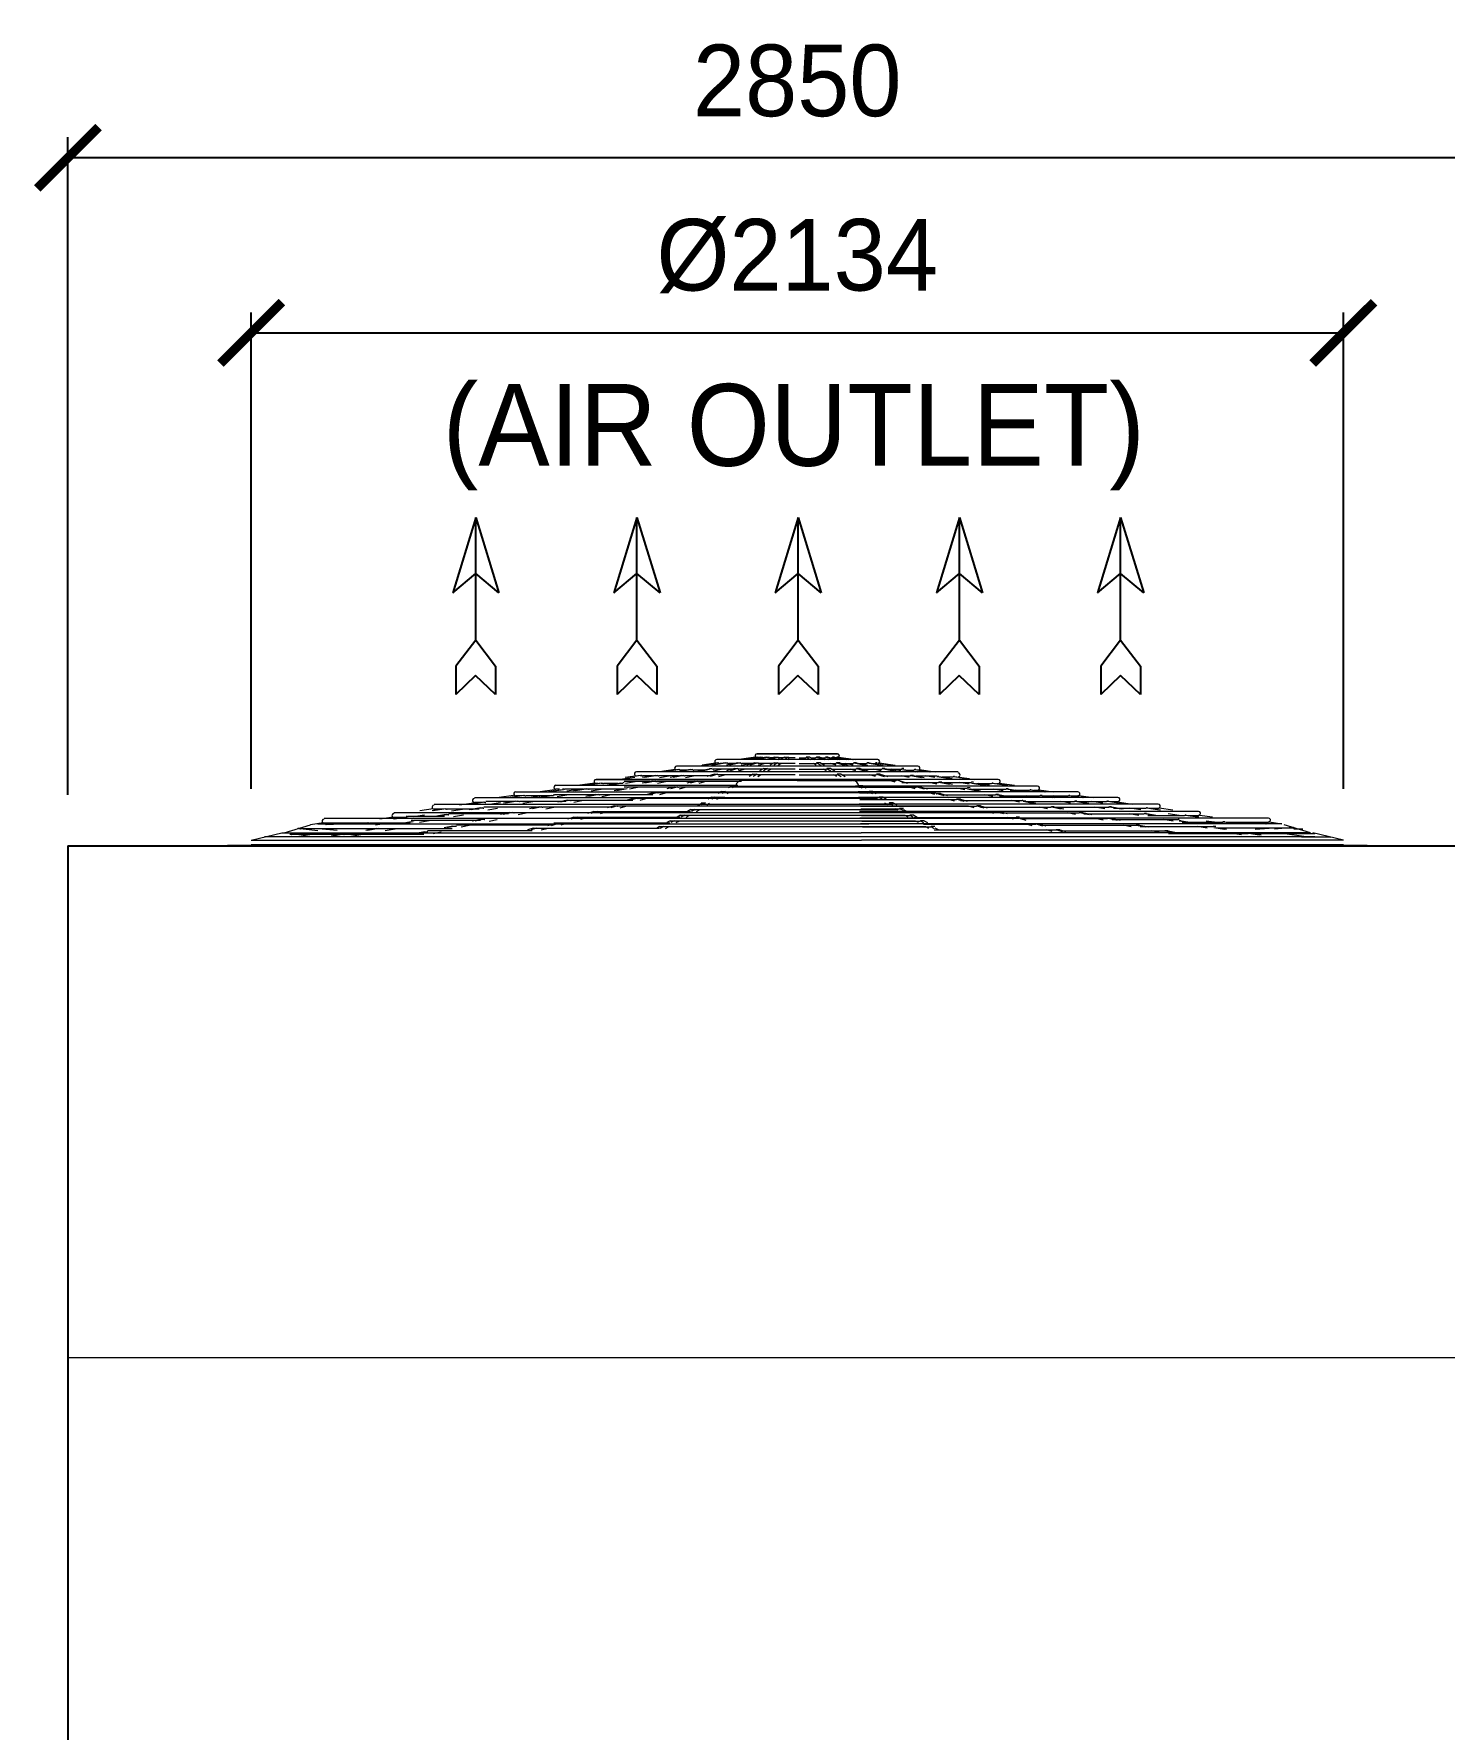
# Model space of a CAD drawing. Header units: millimetres. Extents: x 162203 to 191610, y 41590 to 62385.
# Drawn here: x 168061 to 170816, y 49779 to 53093 of the extents above; entities that cross this region are included whole.
import ezdxf
from ezdxf.enums import TextEntityAlignment as Align

# ---------------------------------------------------------------- set-up
doc = ezdxf.new("R2010")
doc.units = ezdxf.units.MM
doc.header["$LTSCALE"] = 30
doc.header["$MEASUREMENT"] = 0
doc.layers.get('0').update_dxf_attribs({"linetype": 'CONTINUOUS'})
doc.layers.get('DEFPOINTS').update_dxf_attribs({"color": 143, "linetype": 'CONTINUOUS'})
for name, color, linetype in [('냉각탑', 4, 'CONTINUOUS'), ('냉각탑_dim', 1, 'CONTINUOUS'), ('냉각탑_text', 3, 'CONTINUOUS')]:
    doc.layers.add(name, color=color, linetype=linetype)
doc.styles.add('HY울릉도L', font='')
doc.styles.add('돋움', font='')
doc.styles.get('HY울릉도L').set_extended_font_data('HY울릉도L')
doc.styles.get('돋움').set_extended_font_data('Dotum')
doc.dimstyles.new('성지DIM', dxfattribs={"dimtxt": 3.5, "dimasz": 3, "dimexe": 1, "dimexo": 2.5, "dimgap": 2, "dimtad": 1, "dimdec": 0, "dimzin": 3, "dimdsep": 46, "dimtxsty": 'HY울릉도L', "dimblk": 'ARCHTICK', "dimcen": -2, "dimclrd": 256, "dimclre": 256, "dimclrt": 7, "dimadec": 0, "dimazin": 0, "dimtfac": 1, "dimtdec": 0, "dimtofl": 0, "dimtmove": 0, "dimatfit": 3, "dimfxl": 1, "dimtolj": 1, "dimtzin": 0, "dimlwe": -1, "dimarcsym": 0})

# ---------------------------------------------------------------- blocks, each defined once
blk = doc.blocks.new('_ArchTick')
at = {"color": 0, "linetype": 'ByBlock', "const_width": 0.15}
blk.add_lwpolyline([(-0.5, -0.5), (0.5, 0.5)], dxfattribs=at)
blk = doc.blocks.new('*D45')
at = {"layer": 'DEFPOINTS', "color": 0, "transparency": 16777216}
for p in [(170977.6, 52851), (168127.6, 51505.7), (170977.6, 51505.7)]:
    blk.add_point(p, dxfattribs=at)
at = {"layer": '냉각탑_dim', "transparency": 16777216}
for p, q in [((168127.6, 51605.7), (168127.6, 52891)), ((170977.6, 51605.7), (170977.6, 52891))]:
    blk.add_line(p, q, dxfattribs=at)
at = {"layer": '냉각탑_dim', "lineweight": -2, "transparency": 16777216}
blk.add_line((168127.6, 52851), (170977.6, 52851), dxfattribs=at)
at = {"layer": '냉각탑_dim', "lineweight": -2, "transparency": 16777216, "xscale": 120, "yscale": 120, "zscale": 120, "rotation": 180}
blk.add_blockref('_ArchTick', (168127.6, 52851), dxfattribs=at)
at = {"layer": '냉각탑_dim', "lineweight": -2, "transparency": 16777216, "xscale": 120, "yscale": 120, "zscale": 120}
blk.add_blockref('_ArchTick', (170977.6, 52851), dxfattribs=at)
at = {"layer": '냉각탑_dim', "color": 7, "transparency": 16777216, "insert": (169552.6, 53001), "char_height": 140, "attachment_point": 5, "style": 'HY울릉도L'}
blk.add_mtext('\\A1;2850', dxfattribs=at)
blk = doc.blocks.new('화살표 IN OUT')
at = {"layer": '냉각탑_dim'}
for p, q in [((-322.7, 43), (-383.9, 43)), ((-343.1, 0.5), (-383.9, 43)), ((-266.4, 0), (-322.7, 43)), ((-163.5, 50), (-121.5, 0)), ((0, 0), (-163.5, 50)), ((-383.9, -43), (-343.1, 0.5)), ((-266.4, 0), (-322.7, -43)), ((-266.4, 0), (0, 0)), ((-163.5, -50), (-121.5, 0)), ((0, 0), (-163.5, -50)), ((-322.7, -43), (-383.9, -43))]:
    blk.add_line(p, q, dxfattribs=at)
blk = doc.blocks.new('*D53')
at = {"layer": 'DEFPOINTS', "color": 0, "transparency": 16777216}
for p in [(170619.6, 52508.6), (168485.6, 51517), (170619.6, 51517)]:
    blk.add_point(p, dxfattribs=at)
at = {"layer": '냉각탑_dim', "transparency": 16777216}
for p, q in [((168485.6, 51617), (168485.6, 52548.6)), ((170619.6, 51617), (170619.6, 52548.6))]:
    blk.add_line(p, q, dxfattribs=at)
at = {"layer": '냉각탑_dim', "lineweight": -2, "transparency": 16777216}
blk.add_line((168485.6, 52508.6), (170619.6, 52508.6), dxfattribs=at)
at = {"layer": '냉각탑_dim', "lineweight": -2, "transparency": 16777216, "xscale": 120, "yscale": 120, "zscale": 120, "rotation": 180}
blk.add_blockref('_ArchTick', (168485.6, 52508.6), dxfattribs=at)
at = {"layer": '냉각탑_dim', "lineweight": -2, "transparency": 16777216, "xscale": 120, "yscale": 120, "zscale": 120}
blk.add_blockref('_ArchTick', (170619.6, 52508.6), dxfattribs=at)
at = {"layer": '냉각탑_dim', "color": 7, "transparency": 16777216, "insert": (169552.6, 52658.6), "char_height": 140, "attachment_point": 5, "style": 'HY울릉도L'}
blk.add_mtext('\\A1;%%C2134', dxfattribs=at)

msp = doc.modelspace()

# ---------------------------------------------------------------- linework, layer by layer
at = {"ltscale": 500}
for p, q in [((168127.6, 51505.7), (170977.6, 51505.7)), ((168127.6, 51505.7), (168127.6, 47465.7)), ((170666, 51505.7), (168439.2, 51505.7))]:
    msp.add_line(p, q, dxfattribs=at)
at = {"lineweight": 18, "ltscale": 500}
msp.add_line((168127.6, 50505.7), (170977.6, 50505.7), dxfattribs=at)
at = {"layer": '냉각탑', "linetype": 'Continuous', "lineweight": 15}
for p, q in [((169788.4, 51661.4), (169316.8, 51661.4)), ((169392.6, 51665.9), (169361.1, 51661.4)), ((169397, 51667.9), (169366.6, 51663.4)), ((169399, 51667.9), (169368.7, 51663.4)), ((169412, 51667.9), (169384.8, 51663.4)), ((169416, 51667.9), (169388.7, 51663.4)), ((169392.6, 51667.9), (169393.3, 51667.3)), ((169709.8, 51674.5), (169395.4, 51674.5)), ((169397, 51667.9), (169399, 51667.9)), ((169404.2, 51666.6), (169401.9, 51666.6)), ((169412, 51667.9), (169416, 51667.9)), ((169436.7, 51667.9), (169414.4, 51663.4)), ((169430.2, 51666.6), (169418.5, 51666.6)), ((169442.2, 51667.9), (169420, 51663.4)), ((169436.7, 51667.9), (169442.2, 51667.9)), ((169471.1, 51679), (169438.9, 51674.5)), ((169472.9, 51679), (169441.7, 51674.5)), ((169443, 51663.4), (169458.7, 51666.6)), ((169474.9, 51679), (169443.8, 51674.5)), ((169464.6, 51666.6), (169444.3, 51666.6)), ((169480.1, 51679), (169452.1, 51674.5)), ((169469.2, 51667.9), (169453.5, 51663.4)), ((169484, 51679), (169456.1, 51674.5)), ((169476, 51667.9), (169460.3, 51663.4)), ((169469.2, 51667.9), (169476, 51667.9)), ((169492.2, 51679), (169469.4, 51674.5)), ((169471.1, 51679), (169471.3, 51678.8)), ((169631.2, 51685.5), (169474, 51685.5)), ((169474, 51685.5), (169631.2, 51685.5)), ((169497.8, 51679), (169475, 51674.5)), ((169476.6, 51663.4), (169487.7, 51666.6)), ((169505, 51666.6), (169477.4, 51666.6)), ((169508.4, 51679), (169492.3, 51674.5)), ((169515.3, 51679), (169499.1, 51674.5)), ((169507.4, 51667.9), (169499.2, 51663.4)), ((169503.5, 51677.6), (169499.9, 51677.6)), ((169500.6, 51676.8), (169500.5, 51677.6)), ((169515, 51667.9), (169506.8, 51663.4)), ((169507.4, 51667.9), (169515, 51667.9)), ((169515.1, 51674.5), (169517.5, 51675.1)), ((169515.3, 51663.4), (169521, 51666.6)), ((169548.7, 51666.6), (169515.7, 51666.6)), ((169525.2, 51677.6), (169516.8, 51677.6)), ((169517.5, 51675.1), (169517.2, 51677.6)), ((169527.7, 51679), (169519.4, 51674.5)), ((169535.3, 51679), (169527, 51674.5)), ((169527.7, 51679), (169535.3, 51679)), ((169535.2, 51674.5), (169536.5, 51675.1)), ((169548.7, 51677.6), (169536.1, 51677.6)), ((169536.5, 51675.1), (169536.3, 51677.6)), ((169556.5, 51677.6), (169569.1, 51677.6)), ((169556.5, 51666.6), (169589.5, 51666.6)), ((169568.8, 51675.1), (169568.9, 51677.6)), ((169570, 51674.5), (169568.8, 51675.1)), ((169569.9, 51679), (169578.2, 51674.5)), ((169577.5, 51679), (169569.9, 51679)), ((169577.5, 51679), (169585.8, 51674.5)), ((169580, 51677.6), (169588.4, 51677.6)), ((169589.9, 51663.4), (169584.2, 51666.6)), ((169587.7, 51675.1), (169588, 51677.6)), ((169590.1, 51674.5), (169587.7, 51675.1)), ((169590, 51679), (169606.1, 51674.5)), ((169590.2, 51667.9), (169598.4, 51663.4)), ((169597.8, 51667.9), (169590.2, 51667.9)), ((169596.8, 51679), (169612.9, 51674.5)), ((169597.8, 51667.9), (169606, 51663.4)), ((169600.2, 51666.6), (169627.8, 51666.6)), ((169601.7, 51677.6), (169605.3, 51677.6)), ((169604.6, 51676.8), (169604.7, 51677.6)), ((169607.5, 51679), (169630.3, 51674.5)), ((169613, 51679), (169635.8, 51674.5)), ((169628.6, 51663.4), (169617.5, 51666.6)), ((169621.2, 51679), (169649.1, 51674.5)), ((169625.1, 51679), (169653.1, 51674.5)), ((169629.2, 51667.9), (169644.9, 51663.4)), ((169636, 51667.9), (169629.2, 51667.9)), ((169630.3, 51679), (169661.5, 51674.5)), ((169632.3, 51679), (169663.5, 51674.5)), ((169634.1, 51679), (169633.9, 51678.8)), ((169634.1, 51679), (169666.3, 51674.5)), ((169636, 51667.9), (169651.7, 51663.4)), ((169640.6, 51666.6), (169660.9, 51666.6)), ((169662.2, 51663.4), (169646.5, 51666.6)), ((169663, 51667.9), (169685.2, 51663.4)), ((169668.5, 51667.9), (169663, 51667.9)), ((169668.5, 51667.9), (169690.8, 51663.4)), ((169675, 51666.6), (169686.7, 51666.6)), ((169689.2, 51667.9), (169716.5, 51663.4)), ((169693.2, 51667.9), (169689.2, 51667.9)), ((169693.2, 51667.9), (169720.4, 51663.4)), ((169701, 51666.6), (169703.4, 51666.6)), ((169706.2, 51667.9), (169736.5, 51663.4)), ((169708.2, 51667.9), (169706.2, 51667.9)), ((169708.2, 51667.9), (169738.6, 51663.4)), ((169712.6, 51667.9), (169711.9, 51667.3)), ((169712.6, 51667.9), (169744.1, 51663.4)), ((169157.1, 51628.5), (169127.9, 51624.3)), ((169169.6, 51628.5), (169141.4, 51624.3)), ((169171.6, 51628.5), (169143.4, 51624.3)), ((169667.3, 51635.4), (169159.7, 51635.4)), ((169159.7, 51635.4), (169437.9, 51635.4)), ((169163, 51627.5), (169159.7, 51627.5)), ((169169.6, 51628.5), (169171.6, 51628.5)), ((169202.2, 51627.5), (169174.1, 51627.5)), ((169176.9, 51624.3), (169198.3, 51627.5)), ((169208.1, 51628.5), (169182.9, 51624.3)), ((169212.1, 51628.5), (169186.8, 51624.3)), ((169235.6, 51639.6), (169205.7, 51635.4)), ((169208.1, 51628.5), (169212.1, 51628.5)), ((169265.4, 51631.5), (169214.3, 51631.5)), ((169245.4, 51643.6), (169216.5, 51639.4)), ((169216.8, 51628.3), (169236, 51631.5)), ((169247.4, 51643.6), (169218.5, 51639.4)), ((169866.9, 51650.4), (169238.3, 51650.4)), ((169245.4, 51643.6), (169247.4, 51643.6)), ((169270.2, 51632.5), (169249.5, 51628.3)), ((169269.6, 51642.5), (169250, 51642.5)), ((169276.1, 51643.6), (169250.2, 51639.4)), ((169280, 51643.6), (169254.1, 51639.4)), ((169275.7, 51632.5), (169255.1, 51628.3)), ((169276.1, 51643.6), (169280, 51643.6)), ((169348, 51631.5), (169277.6, 51631.5)), ((169279.6, 51628.3), (169295.3, 51631.5)), ((169320.3, 51642.5), (169282.4, 51642.5)), ((169314.1, 51654.8), (169283.4, 51650.4)), ((169283.5, 51639.4), (169302.7, 51642.5)), ((169321.2, 51654.8), (169291.6, 51650.4)), ((169323.2, 51654.8), (169293.6, 51650.4)), ((169325.7, 51643.6), (169304.5, 51639.4)), ((169331.2, 51643.6), (169310.1, 51639.4)), ((169344.1, 51654.8), (169317.5, 51650.4)), ((169321.2, 51654.8), (169323.2, 51654.8)), ((169348, 51654.8), (169321.4, 51650.4)), ((169336.9, 51653.6), (169325.9, 51653.6)), ((169386.9, 51642.5), (169333.1, 51642.5)), ((169334.1, 51639.4), (169349.8, 51642.5)), ((169351.5, 51632.5), (169336.9, 51628.3)), ((169358.3, 51632.5), (169343.7, 51628.3)), ((169344.1, 51654.8), (169348, 51654.8)), ((169350.3, 51650.4), (169369.5, 51653.6)), ((169375.3, 51653.6), (169350.4, 51653.6)), ((169351.5, 51632.5), (169358.3, 51632.5)), ((169381.2, 51654.8), (169359.5, 51650.4)), ((169443.7, 51631.5), (169359.6, 51631.5)), ((169361, 51628.3), (169372.1, 51631.5)), ((169386.7, 51656.8), (169365, 51652.4)), ((169390.7, 51645.6), (169375.7, 51641.4)), ((169381.2, 51656.8), (169386.7, 51656.8)), ((169397.5, 51645.6), (169382.5, 51641.4)), ((169388.6, 51652.4), (169404.2, 51655.6)), ((169425.8, 51655.6), (169388.7, 51655.6)), ((169390.7, 51645.6), (169397.5, 51645.6)), ((169464.8, 51644.5), (169398.8, 51644.5)), ((169399.5, 51641.4), (169410.6, 51644.5)), ((169429.9, 51656.8), (169414.6, 51652.4)), ((169436.7, 51656.8), (169421.4, 51652.4)), ((169429.9, 51656.8), (169436.7, 51656.8)), ((169438, 51652.4), (169449.1, 51655.6)), ((169484.9, 51655.6), (169438.1, 51655.6)), ((169552.6, 51633.6), (169445.1, 51633.6)), ((169466.8, 51645.6), (169459, 51641.4)), ((169474.3, 51645.6), (169466.6, 51641.4)), ((169466.8, 51645.6), (169474.3, 51645.6)), ((169548.7, 51644.5), (169475.1, 51644.5)), ((169475.4, 51641.4), (169481.1, 51644.5)), ((169487.1, 51656.8), (169479.1, 51652.4)), ((169494.7, 51656.8), (169486.7, 51652.4)), ((169487.1, 51656.8), (169494.7, 51656.8)), ((169495.3, 51652.4), (169501.1, 51655.6)), ((169548.7, 51655.6), (169495.4, 51655.6)), ((169552.6, 51633.6), (169660.1, 51633.6)), ((169556.5, 51655.6), (169609.8, 51655.6)), ((169556.5, 51644.5), (169630.2, 51644.5)), ((169609.9, 51652.4), (169604.1, 51655.6)), ((169610.5, 51656.8), (169618.5, 51652.4)), ((169618.1, 51656.8), (169610.5, 51656.8)), ((169618.1, 51656.8), (169626.1, 51652.4)), ((169620.3, 51655.6), (169667.1, 51655.6)), ((169629.8, 51641.4), (169624.1, 51644.5)), ((169630.9, 51645.6), (169638.6, 51641.4)), ((169638.4, 51645.6), (169630.9, 51645.6)), ((169638.4, 51645.6), (169646.2, 51641.4)), ((169640.4, 51644.5), (169706.4, 51644.5)), ((169667.2, 51652.4), (169656.1, 51655.6)), ((169661.5, 51633.5), (169745.7, 51633.5)), ((169945.5, 51635.4), (169667.3, 51635.4)), ((169668.5, 51656.8), (169683.8, 51652.4)), ((169675.3, 51656.8), (169668.5, 51656.8)), ((169675.3, 51656.8), (169690.6, 51652.4)), ((169679.4, 51655.6), (169716.5, 51655.6)), ((169705.7, 51641.4), (169694.6, 51644.5)), ((169716.6, 51652.4), (169701, 51655.6)), ((169707.7, 51645.6), (169722.7, 51641.4)), ((169714.5, 51645.6), (169707.7, 51645.6)), ((169714.5, 51645.6), (169729.5, 51641.4)), ((169718.3, 51642.5), (169772.1, 51642.5)), ((169718.5, 51656.8), (169740.2, 51652.4)), ((169724, 51656.8), (169718.5, 51656.8)), ((169724, 51656.8), (169745.7, 51652.4)), ((169729.9, 51655.6), (169754.8, 51655.6)), ((169744.2, 51630.3), (169733.1, 51633.5)), ((169755, 51652.4), (169735.8, 51655.6)), ((169746.9, 51634.5), (169761.5, 51630.3)), ((169753.8, 51634.5), (169746.9, 51634.5)), ((169753.8, 51632.5), (169768.3, 51628.3)), ((169771.1, 51639.4), (169755.5, 51642.5)), ((169761.1, 51656.8), (169757.2, 51656.8)), ((169757.2, 51654.8), (169783.8, 51650.4)), ((169757.2, 51629.5), (169827.7, 51629.5)), ((169761.1, 51654.8), (169787.7, 51650.4)), ((169768.3, 51653.6), (169779.3, 51653.6)), ((169774, 51643.6), (169795.1, 51639.4)), ((169779.5, 51643.6), (169800.7, 51639.4)), ((169782, 51654.8), (169811.6, 51650.4)), ((169784, 51654.8), (169782, 51654.8)), ((169784, 51654.8), (169813.7, 51650.4)), ((169784.9, 51642.5), (169822.8, 51642.5)), ((169791.1, 51654.8), (169821.8, 51650.4)), ((169821.7, 51639.4), (169802.5, 51642.5)), ((169825.6, 51626.3), (169809.9, 51629.5)), ((169825.2, 51641.6), (169851.1, 51637.4)), ((169829.1, 51641.6), (169825.2, 51641.6)), ((169829.1, 51641.6), (169855, 51637.4)), ((169829.5, 51630.5), (169850.1, 51626.3)), ((169835, 51630.5), (169855.7, 51626.3)), ((169835.7, 51640.5), (169855.2, 51640.5)), ((169839.9, 51629.5), (169890.9, 51629.5)), ((169857.8, 51641.6), (169886.7, 51637.4)), ((169859.8, 51641.6), (169857.8, 51641.6)), ((169859.8, 51641.6), (169888.7, 51637.4)), ((169888.4, 51626.3), (169869.2, 51629.5)), ((169869.6, 51639.6), (169899.5, 51635.4)), ((169897.1, 51630.5), (169893.1, 51630.5)), ((169893.1, 51628.5), (169918.4, 51624.3)), ((169897.1, 51628.5), (169922.3, 51624.3)), ((169903, 51627.5), (169931.1, 51627.5)), ((169928.3, 51624.3), (169906.9, 51627.5)), ((169935.6, 51628.5), (169933.6, 51628.5)), ((169933.6, 51628.5), (169961.8, 51624.3)), ((169935.6, 51628.5), (169963.8, 51624.3)), ((169942.2, 51627.5), (169945.5, 51627.5)), ((169948.1, 51628.5), (169977.3, 51624.3)), ((168921.9, 51600.3), (169713.9, 51600.3)), ((168998.2, 51604.2), (168970.5, 51600.3)), ((169002.3, 51593.1), (168978.9, 51589.2)), ((169006.2, 51593.1), (168982.8, 51589.2)), ((169018, 51604.2), (168991.2, 51600.3)), ((169020, 51604.2), (168993.3, 51600.3)), ((169002.5, 51611.3), (169684.2, 51611.3)), ((169012.8, 51603.4), (169002.5, 51603.4)), ((169018, 51604.2), (169020, 51604.2)), ((169067.6, 51603.4), (169022.3, 51603.4)), ((169028, 51600.3), (169049.4, 51603.4)), ((169072.2, 51604.2), (169048.2, 51600.3)), ((169078.6, 51615.3), (169050.2, 51611.3)), ((169076.2, 51604.2), (169052.2, 51600.3)), ((169093.8, 51615.3), (169066.3, 51611.3)), ((169095.8, 51615.3), (169068.3, 51611.3)), ((169072.2, 51604.2), (169076.2, 51604.2)), ((169155.4, 51605.4), (169078.2, 51605.4)), ((169081.1, 51624.3), (169436.5, 51624.3)), ((169087.9, 51616.5), (169081.1, 51616.5)), ((169083.3, 51602.3), (169102.5, 51605.4)), ((169103.7, 51595.1), (169084.6, 51591.2)), ((169109.3, 51595.1), (169090.2, 51591.2)), ((169093.8, 51617.3), (169095.8, 51617.3)), ((169134.9, 51616.5), (169098.2, 51616.5)), ((169102.4, 51613.3), (169123.9, 51616.5)), ((169231.5, 51594.4), (169110.8, 51594.4)), ((169140.2, 51617.3), (169115.5, 51613.3)), ((169116.1, 51591.2), (169131.8, 51594.4)), ((169144.1, 51617.3), (169119.5, 51613.3)), ((169159.2, 51606.2), (169139.6, 51602.3)), ((169140.2, 51617.3), (169144.1, 51617.3)), ((169164.8, 51606.2), (169145.2, 51602.3)), ((169210.4, 51616.5), (169146.2, 51616.5)), ((169150.1, 51613.3), (169169.3, 51616.5)), ((169270.3, 51605.4), (169166.4, 51605.4)), ((169170.6, 51602.3), (169186.3, 51605.4)), ((169214.7, 51617.3), (169194.6, 51613.3)), ((169220.2, 51617.3), (169200.1, 51613.3)), ((169233.8, 51599.1), (169220.3, 51595.2)), ((169309.2, 51620.5), (169222, 51620.5)), ((169225.1, 51617.3), (169240.8, 51620.5)), ((169240.6, 51599.1), (169227.1, 51595.2)), ((169233.8, 51599.1), (169240.6, 51599.1)), ((169707.5, 51598.4), (169241.7, 51598.4)), ((169245.4, 51595.2), (169256.5, 51598.4)), ((169273, 51610.2), (169259.1, 51606.3)), ((169279.8, 51610.2), (169265.9, 51606.3)), ((169273, 51610.2), (169279.8, 51610.2)), ((169687.5, 51609.4), (169281, 51609.4)), ((169283.9, 51606.3), (169295, 51609.4)), ((169312.2, 51621.3), (169298, 51617.3)), ((169319, 51621.3), (169304.8, 51617.3)), ((169312.2, 51621.3), (169319, 51621.3)), ((169677.4, 51620.5), (169320.3, 51620.5)), ((169322.5, 51617.3), (169333.5, 51620.5)), ((169384.8, 51600.9), (169378.2, 51597.2)), ((169384.8, 51600.9), (169392.4, 51600.9)), ((169392.4, 51600.9), (169385.8, 51597.2)), ((169411.2, 51600.4), (169393.7, 51600.4)), ((169395.6, 51597.2), (169401.4, 51600.4)), ((169404.8, 51611.9), (169398.1, 51608.3)), ((169404.8, 51611.9), (169412.4, 51611.9)), ((169412.4, 51611.9), (169405.7, 51608.3)), ((169415.6, 51608.3), (169421.3, 51611.4)), ((169424.7, 51622.9), (169418.1, 51619.3)), ((169424.7, 51622.9), (169432.2, 51622.9)), ((169434.8, 51624.3), (169425.7, 51619.3)), ((169673.2, 51621.6), (169429.9, 51621.6)), ((169429.9, 51621.6), (169673.2, 51621.6)), ((170022.1, 51622.3), (169666.7, 51622.3)), ((170100.7, 51611.3), (169671.4, 51611.3)), ((170179.3, 51600.3), (169672.3, 51600.3)), ((169673, 51622.9), (169679.5, 51619.3)), ((169680.5, 51622.9), (169673, 51622.9)), ((169673.1, 51620.5), (169784.9, 51620.5)), ((169674.1, 51609.4), (169824.2, 51609.4)), ((169675, 51596.4), (169863.5, 51596.4)), ((169680.5, 51622.9), (169687.1, 51619.3)), ((169689.6, 51608.3), (169683.9, 51611.4)), ((169692.9, 51611.9), (169699.5, 51608.3)), ((169700.4, 51611.9), (169692.9, 51611.9)), ((169694, 51600.4), (169711.5, 51600.4)), ((169700.4, 51611.9), (169707.1, 51608.3)), ((169709.6, 51597.2), (169703.8, 51600.4)), ((169712.8, 51600.9), (169719.4, 51597.2)), ((169720.4, 51600.9), (169712.8, 51600.9)), ((169720.4, 51600.9), (169727, 51597.2)), ((169782.7, 51617.3), (169771.7, 51620.5)), ((169786.2, 51621.3), (169800.4, 51617.3)), ((169793, 51621.3), (169786.2, 51621.3)), ((169793, 51621.3), (169807.2, 51617.3)), ((169796, 51618.5), (169883.2, 51618.5)), ((169821.3, 51606.3), (169810.2, 51609.4)), ((169825.4, 51608.2), (169839.3, 51604.3)), ((169832.2, 51608.2), (169825.4, 51608.2)), ((169832.2, 51608.2), (169846.1, 51604.3)), ((169834.9, 51605.4), (169938.8, 51605.4)), ((169859.8, 51593.2), (169848.7, 51596.4)), ((169880.1, 51615.3), (169864.4, 51618.5)), ((169864.6, 51597.1), (169878.1, 51593.2)), ((169871.4, 51597.1), (169864.6, 51597.1)), ((169871.4, 51597.1), (169884.9, 51593.2)), ((169871.8, 51594.4), (169992.4, 51594.4)), ((169885, 51617.3), (169905.1, 51613.3)), ((169890.5, 51617.3), (169910.6, 51613.3)), ((169894.8, 51616.5), (169959, 51616.5)), ((169934.6, 51602.3), (169918.9, 51605.4)), ((169955.1, 51613.3), (169935.9, 51616.5)), ((169940.4, 51606.2), (169960, 51602.3)), ((169946, 51606.2), (169965.6, 51602.3)), ((169947.8, 51603.4), (170025, 51603.4)), ((169961.1, 51617.3), (169985.7, 51613.3)), ((169965, 51617.3), (169961.1, 51617.3)), ((169963, 51617.3), (169987.7, 51613.3)), ((169968.3, 51614.5), (170005, 51614.5)), ((169987.1, 51591.2), (169971.4, 51594.4)), ((170000.8, 51611.3), (169979.3, 51614.5)), ((169993.9, 51593.1), (170013, 51589.2)), ((169999.5, 51593.1), (170018.6, 51589.2)), ((170019.9, 51600.3), (170000.7, 51603.4)), ((170009.4, 51615.3), (170007.4, 51615.3)), ((170007.4, 51615.3), (170034.9, 51611.3)), ((170009.4, 51615.3), (170036.9, 51611.3)), ((170015.3, 51614.5), (170022.1, 51614.5)), ((170024.6, 51615.3), (170053, 51611.3)), ((170027, 51604.2), (170051, 51600.3)), ((170031, 51604.2), (170027, 51604.2)), ((170031, 51604.2), (170055, 51600.3)), ((170035.6, 51603.4), (170080.9, 51603.4)), ((170075.2, 51600.3), (170053.8, 51603.4)), ((170085.2, 51604.2), (170083.2, 51604.2)), ((170083.2, 51604.2), (170109.9, 51600.3)), ((170085.2, 51604.2), (170112, 51600.3)), ((170090.4, 51603.4), (170100.7, 51603.4)), ((170095, 51593.1), (170118.4, 51589.2)), ((170098.9, 51593.1), (170122.3, 51589.2)), ((170103, 51604.2), (170130.7, 51600.3)), ((170161, 51593.1), (170158.9, 51593.1)), ((170158.9, 51593.1), (170185, 51589.2)), ((170161, 51593.1), (170187.1, 51589.2)), ((168628.1, 51560.2), (169985.6, 51560.2)), ((168762.9, 51561.8), (168737.3, 51558.2)), ((168788.7, 51561.8), (168764, 51558.2)), ((168764.7, 51571.2), (169955.5, 51571.2)), ((168785.6, 51561.3), (168764.8, 51561.3)), ((168790.8, 51561.8), (168766, 51558.2)), ((168788.7, 51563.8), (168790.8, 51563.8)), ((168863.7, 51563.3), (168792.5, 51563.3)), ((168802.7, 51563.2), (168824.2, 51566.3)), ((168841.3, 51577.9), (168815, 51574.2)), ((168864.5, 51577.9), (168839.1, 51574.2)), ((168866.5, 51577.9), (168841.1, 51574.2)), ((168843.3, 51587.2), (169737.5, 51587.2)), ((168860.7, 51577.4), (168843.3, 51577.4)), ((168866.5, 51566.8), (168844.3, 51563.2)), ((168870.4, 51566.8), (168848.2, 51563.2)), ((168864.5, 51577.9), (168866.5, 51577.9)), ((168866.5, 51566.8), (168870.4, 51566.8)), ((168931, 51577.4), (168868.5, 51577.4)), ((168988.5, 51568.3), (168872, 51568.3)), ((168877.2, 51574.2), (168898.6, 51577.4)), ((168881.1, 51563.2), (168900.3, 51566.3)), ((168919.8, 51589.1), (168892.7, 51585.2)), ((168934.4, 51579.9), (168911.6, 51576.2)), ((168940.2, 51591.1), (168914.1, 51587.2)), ((168938.3, 51579.9), (168915.5, 51576.2)), ((168942.3, 51591.1), (168916.2, 51587.2)), ((168935.7, 51590.4), (168921.9, 51590.4)), ((168934.4, 51579.9), (168938.3, 51579.9)), ((169043.5, 51581.4), (168940.1, 51581.4)), ((168940.2, 51591.1), (168942.3, 51591.1)), ((169112.9, 51559.3), (168942.1, 51559.3)), ((168998.3, 51592.4), (168944.4, 51592.4)), ((168947.9, 51576.2), (168967.1, 51579.4)), ((168951.6, 51587.2), (168973, 51590.4)), ((168990.8, 51570.8), (168972.7, 51567.2)), ((168996.4, 51570.8), (168978.3, 51567.2)), ((169153.7, 51570.3), (168999.7, 51570.3)), ((169007.2, 51567.2), (169022.8, 51570.3)), ((169100.5, 51592.4), (169010.1, 51592.4)), ((169016.6, 51589.2), (169035.8, 51592.4)), ((169048.3, 51581.9), (169029.7, 51578.2)), ((169053.8, 51581.9), (169035.2, 51578.2)), ((169192.6, 51581.4), (169055.3, 51581.4)), ((169061.6, 51578.2), (169077.3, 51581.4)), ((169116.2, 51561.7), (169103.7, 51558.1)), ((169123, 51561.7), (169110.5, 51558.1)), ((169116.2, 51561.7), (169123, 51561.7)), ((169324, 51561.3), (169123.8, 51561.3)), ((169129.8, 51558.1), (169140.9, 51561.3)), ((169155.4, 51572.8), (169142.5, 51569.2)), ((169162.2, 51572.8), (169149.3, 51569.2)), ((169155.4, 51572.8), (169162.2, 51572.8)), ((169344.1, 51572.3), (169163.1, 51572.3)), ((169168.4, 51569.2), (169179.4, 51572.3)), ((169194.6, 51583.9), (169181.4, 51580.2)), ((169201.4, 51583.9), (169188.2, 51580.2)), ((169194.6, 51583.9), (169201.4, 51583.9)), ((169887.2, 51583.4), (169199.4, 51583.4)), ((169206.9, 51580.2), (169218, 51583.4)), ((169324.6, 51565.7), (169318.2, 51562.1)), ((169763.7, 51565.3), (169324, 51565.3)), ((169324.6, 51565.7), (169332.2, 51565.7)), ((169332.2, 51565.7), (169325.8, 51562.1)), ((169335.8, 51562.1), (169341.5, 51565.3)), ((169344.9, 51576.8), (169338.3, 51573.2)), ((169747.3, 51576.3), (169344.1, 51576.3)), ((169344.9, 51576.8), (169352.5, 51576.8)), ((169352.5, 51576.8), (169345.9, 51573.2)), ((169355.7, 51573.2), (169361.5, 51576.3)), ((169364.9, 51587.8), (169358.2, 51584.2)), ((169364.9, 51589.8), (169372.5, 51589.8)), ((169372.5, 51589.8), (169365.8, 51586.2)), ((169375.7, 51586.2), (169381.4, 51589.4)), ((170257.9, 51587.2), (169673.3, 51587.2)), ((170336.5, 51573.2), (169674.3, 51573.2)), ((170473.1, 51560.2), (169675.2, 51560.2)), ((169676, 51583.4), (169902.8, 51583.4)), ((169677, 51578.3), (169752.2, 51578.3)), ((169677.9, 51565.3), (169772.5, 51565.3)), ((169729.5, 51586.2), (169723.8, 51589.4)), ((169732.7, 51589.8), (169739.4, 51586.2)), ((169740.3, 51589.8), (169732.7, 51589.8)), ((169740.3, 51589.8), (169747, 51586.2)), ((169749.5, 51575.2), (169743.7, 51578.3)), ((169752.7, 51578.8), (169759.3, 51575.2)), ((169760.3, 51578.8), (169752.7, 51578.8)), ((169760.3, 51576.8), (169766.9, 51573.2)), ((169761.1, 51572.3), (169942.1, 51572.3)), ((169769.4, 51562.1), (169763.7, 51565.3)), ((169773, 51565.7), (169779.4, 51562.1)), ((169780.6, 51565.7), (169773, 51565.7)), ((169780.6, 51565.7), (169787, 51562.1)), ((169781.2, 51561.3), (169981.4, 51561.3)), ((169898.3, 51580.2), (169887.2, 51583.4)), ((169903.8, 51583.9), (169917, 51580.2)), ((169910.6, 51583.9), (169903.8, 51583.9)), ((169910.6, 51583.9), (169923.8, 51580.2)), ((169910.6, 51581.4), (170047.9, 51581.4)), ((169936.9, 51569.2), (169925.8, 51572.3)), ((169943, 51572.8), (169955.9, 51569.2)), ((169949.9, 51572.8), (169943, 51572.8)), ((169949.5, 51570.3), (170103.5, 51570.3)), ((169949.9, 51572.8), (169962.7, 51569.2)), ((169975.4, 51558.1), (169964.3, 51561.3)), ((169980.2, 51561.7), (169992.7, 51558.1)), ((169987.1, 51561.7), (169980.2, 51561.7)), ((169987.1, 51559.7), (169999.5, 51556.1)), ((169988.3, 51559.3), (170159.1, 51559.3)), ((170002.7, 51592.4), (170093.1, 51592.4)), ((170041.6, 51578.2), (170025.9, 51581.4)), ((170049.4, 51581.9), (170068, 51578.2)), ((170054.9, 51581.9), (170073.5, 51578.2)), ((170057.7, 51581.4), (170161.1, 51581.4)), ((170086.6, 51589.2), (170067.4, 51592.4)), ((170096, 51567.2), (170080.4, 51570.3)), ((170102.9, 51592.4), (170156.8, 51592.4)), ((170104.8, 51570.8), (170122.9, 51567.2)), ((170110.4, 51570.8), (170128.5, 51567.2)), ((170112.7, 51568.3), (170229.2, 51568.3)), ((170149.6, 51589.2), (170128.2, 51592.4)), ((170153.3, 51578.2), (170134.1, 51581.4)), ((170150.5, 51556.1), (170134.9, 51559.3)), ((170160.2, 51559.7), (170177.9, 51556.1)), ((170166.8, 51581.9), (170162.9, 51581.9)), ((170162.9, 51581.9), (170185.7, 51578.2)), ((170165.5, 51592.4), (170179.3, 51592.4)), ((170165.8, 51559.7), (170183.4, 51556.1)), ((170166.8, 51581.9), (170189.6, 51578.2)), ((170170.2, 51579.4), (170232.7, 51579.4)), ((170181.5, 51591.1), (170208.5, 51587.2)), ((170220.1, 51565.2), (170200.9, 51568.3)), ((170224, 51576.2), (170202.6, 51579.4)), ((170234.7, 51568.8), (170230.8, 51568.8)), ((170230.8, 51568.8), (170253, 51565.2)), ((170236.7, 51579.9), (170234.7, 51579.9)), ((170234.7, 51579.9), (170260.1, 51576.2)), ((170234.7, 51568.8), (170256.9, 51565.2)), ((170236.7, 51579.9), (170262.1, 51576.2)), ((170237.6, 51565.3), (170308.7, 51565.3)), ((170240.5, 51579.4), (170257.9, 51579.4)), ((170259.9, 51579.9), (170286.2, 51576.2)), ((170298.5, 51565.2), (170277.1, 51568.3)), ((170312.5, 51565.8), (170310.4, 51565.8)), ((170310.4, 51565.8), (170335.2, 51562.2)), ((170312.5, 51565.8), (170337.2, 51562.2)), ((170315.6, 51565.3), (170336.5, 51565.3)), ((170338.3, 51565.8), (170363.9, 51562.2)), ((168485.6, 51517), (168545.4, 51531.1)), ((168545.4, 51531.1), (169424, 51531.1)), ((168550, 51531.1), (168601.5, 51547.1)), ((168561.2, 51528.3), (168563.2, 51528.3)), ((168661.2, 51528.1), (168564.4, 51528.1)), ((168577.4, 51539.3), (168576.3, 51539.3)), ((168579.3, 51539.5), (168577.1, 51539.5)), ((168579, 51525), (168600.4, 51528.1)), ((168579.3, 51539.5), (168581.3, 51539.5)), ((168581.3, 51539.5), (168615.8, 51536.1)), ((168729, 51539.3), (168582.7, 51539.3)), ((168626.5, 51550.7), (168601.5, 51547.1)), ((168615.6, 51549.1), (169425, 51549.1)), ((168653.9, 51536.1), (168617.3, 51539.3)), ((168710.5, 51550.3), (168628.1, 51550.3)), ((168713, 51550.7), (168630.9, 51547.1)), ((168715, 51550.7), (168632.9, 51547.1)), ((168662.4, 51528.3), (168641.9, 51525)), ((168666.3, 51528.3), (168645.8, 51525)), ((168662.4, 51528.3), (168666.3, 51528.3)), ((168823.2, 51528.1), (168667.4, 51528.1)), ((168680.5, 51525), (168699.7, 51528.1)), ((168730.7, 51539.5), (168709.6, 51536.1)), ((168713, 51550.7), (168715, 51550.7)), ((168734.6, 51539.5), (168713.6, 51536.1)), ((168796.3, 51550.3), (168716.6, 51550.3)), ((168728.3, 51547.1), (168749.7, 51550.3)), ((168730.7, 51539.5), (168734.6, 51539.5)), ((168878.6, 51539.3), (168735.9, 51539.3)), ((168747.7, 51536.1), (168766.9, 51539.3)), ((168798.6, 51552.7), (168777, 51549.1)), ((168802.5, 51552.7), (168780.9, 51549.1)), ((168798.6, 51555.7), (168802.5, 51555.7)), ((168933.6, 51555.3), (168803.9, 51555.3)), ((168824.1, 51533.3), (168807.4, 51530)), ((168829.7, 51533.3), (168812.9, 51530)), ((168814.4, 51552.1), (168833.6, 51555.3)), ((169034.7, 51535.1), (168830.5, 51535.1)), ((168841.2, 51530), (168856.9, 51533.1)), ((168880, 51544.5), (168862.8, 51541.1)), ((168885.5, 51544.5), (168868.3, 51541.1)), ((169074, 51546.3), (168886.6, 51546.3)), ((168896.2, 51543.1), (168911.9, 51546.3)), ((168935.4, 51557.7), (168917.8, 51554.1)), ((168941, 51557.7), (168923.3, 51554.1)), ((168950.7, 51554.1), (168966.4, 51557.3)), ((169037.3, 51540.1), (169025.5, 51536.8)), ((169044.1, 51540.1), (169032.3, 51536.8)), ((169037.3, 51540.1), (169044.1, 51540.1)), ((169283.3, 51539.9), (169044.7, 51539.9)), ((169052.3, 51536.8), (169063.4, 51539.9)), ((169077, 51548.5), (169064.8, 51545.1)), ((169083.8, 51548.5), (169071.6, 51545.1)), ((169077, 51550.5), (169083.8, 51550.5)), ((169303.9, 51550.3), (169084.5, 51550.3)), ((169091.3, 51547.1), (169102.4, 51550.3)), ((169283.6, 51543.3), (169277.5, 51540)), ((169804, 51543.1), (169283.3, 51543.1)), ((169283.6, 51543.3), (169291.2, 51543.3)), ((169291.2, 51543.3), (169285.1, 51540)), ((169295.4, 51540), (169301.2, 51543.1)), ((169304.4, 51554.5), (169298.1, 51551.1)), ((169783.6, 51554.3), (169303.9, 51554.3)), ((169304.4, 51554.5), (169312, 51554.5)), ((169312, 51554.5), (169305.7, 51551.1)), ((169315.8, 51551.1), (169321.6, 51554.3)), ((169424, 51531.1), (169677.2, 51531.1)), ((169425, 51549.1), (169692.2, 51549.1)), ((170499.7, 51549.1), (169676.2, 51549.1)), ((170555.2, 51531.1), (169677.2, 51531.1)), ((169678.9, 51554.3), (169792.9, 51554.3)), ((169679.9, 51543.1), (169813.7, 51543.1)), ((169789.4, 51551.1), (169783.6, 51554.3)), ((169793.3, 51554.5), (169799.5, 51551.1)), ((169800.8, 51554.5), (169793.3, 51554.5)), ((169799.3, 51548.3), (170018.7, 51548.3)), ((169800.8, 51554.5), (169807.1, 51551.1)), ((169809.8, 51540), (169804, 51543.1)), ((169814, 51543.3), (169820.1, 51540)), ((169821.6, 51543.3), (169814, 51543.3)), ((169819.9, 51537.1), (170058.5, 51537.1)), ((169821.6, 51541.3), (169827.7, 51538)), ((170011.9, 51545.1), (170000.8, 51548.3)), ((170019.4, 51548.5), (170031.6, 51545.1)), ((170026.2, 51548.5), (170019.4, 51548.5)), ((170026.2, 51548.5), (170038.4, 51545.1)), ((170027.2, 51546.3), (170214.6, 51546.3)), ((170050.9, 51534), (170039.8, 51537.1)), ((170059.1, 51537.3), (170070.9, 51534)), ((170065.9, 51537.3), (170059.1, 51537.3)), ((170065.9, 51537.3), (170077.7, 51534)), ((170066.5, 51535.1), (170270.7, 51535.1)), ((170167.6, 51557.3), (170297.3, 51557.3)), ((170205, 51543.1), (170189.3, 51546.3)), ((170215.7, 51546.5), (170232.9, 51543.1)), ((170221.2, 51546.5), (170238.4, 51543.1)), ((170222.6, 51543.3), (170365.3, 51543.3)), ((170260, 51532), (170244.3, 51535.1)), ((170286.8, 51554.1), (170267.6, 51557.3)), ((170271.5, 51535.3), (170288.3, 51532)), ((170277.1, 51535.3), (170293.8, 51532)), ((170278, 51530.1), (170433.8, 51530.1)), ((170302.6, 51554.7), (170298.7, 51554.7)), ((170298.7, 51554.7), (170320.3, 51551.1)), ((170302.6, 51554.7), (170324.2, 51551.1)), ((170304.9, 51552.3), (170384.6, 51552.3)), ((170353.5, 51540.1), (170334.3, 51543.3)), ((170372.9, 51551.1), (170351.5, 51554.3)), ((170370.5, 51543.5), (170366.6, 51543.5)), ((170366.6, 51541.5), (170387.6, 51538.1)), ((170370.5, 51541.5), (170391.6, 51538.1)), ((170372.2, 51541.3), (170522.5, 51541.3)), ((170388.2, 51552.7), (170386.2, 51552.7)), ((170386.2, 51552.7), (170468.3, 51549.1)), ((170388.2, 51552.7), (170470.3, 51549.1)), ((170390.7, 51552.3), (170473.1, 51552.3)), ((170420.7, 51527), (170401.5, 51530.1)), ((170438.8, 51530.3), (170434.9, 51530.3)), ((170434.9, 51530.3), (170455.4, 51527)), ((170438.8, 51530.3), (170459.3, 51527)), ((170440, 51530.1), (170563.8, 51530.1)), ((170447.3, 51538.1), (170483.9, 51541.3)), ((170474.7, 51552.7), (170499.7, 51549.1)), ((170521.2, 51541.7), (170485.4, 51538.1)), ((170547.1, 51523.3), (170500.8, 51530.1)), ((170555.2, 51531.1), (170503.7, 51547.1)), ((170521.9, 51541.5), (170519.9, 51541.5)), ((170521.9, 51539.5), (170540.5, 51539.3)), ((170523.8, 51539.3), (170540.5, 51539.3)), ((170540.1, 51530.3), (170538, 51530.3)), ((170619.6, 51517), (170559.8, 51531.1)), ((168332.6, 51505.7), (170772.6, 51505.7)), ((168332.6, 51505.7), (170772.6, 51505.7)), ((170772.6, 51505.7), (168332.6, 51505.7)), ((168485.6, 51517), (169423.1, 51517)), ((168485.6, 51508.3), (170619.6, 51508.3)), ((168485.6, 51507.7), (170619.6, 51507.7)), ((169423.5, 51523.1), (168511.8, 51523.1)), ((169423.1, 51517), (169678.1, 51517)), ((169678.1, 51523.1), (169424, 51523.1)), ((170563.8, 51523.1), (169678.1, 51523.1)), ((170619.6, 51517), (169678.1, 51517)), ((170538, 51523.3), (170594.4, 51522.9)), ((170540.1, 51523.3), (170594.3, 51522.9)), ((170541.3, 51523.1), (170593.4, 51523.1))]:
    msp.add_line(p, q, dxfattribs=at)
at = {"layer": '냉각탑'}
msp.add_line((170525.9, 51505.7), (170772.6, 51505.7), dxfattribs=at)
at = {"layer": '냉각탑', "linetype": 'Continuous', "lineweight": 15, "flags": 128}
for points in [[(169472.9, 51679), (169474.6, 51679), (169474.9, 51679)], [(169474.9, 51679), (169475.4, 51678.5), (169475.7, 51678.3)], [(169476, 51667.9), (169476.5, 51667.1), (169477.1, 51666.7), (169477.5, 51666.7)], [(169480.1, 51679), (169483, 51679), (169484, 51679)], [(169492.2, 51679), (169495.4, 51679), (169497.8, 51679)], [(169508.4, 51679), (169510.6, 51679), (169515.3, 51679)], [(169515, 51667.9), (169515.1, 51667.4), (169515.4, 51666.8), (169515.8, 51666.6)], [(169515.3, 51679), (169515.5, 51678.5), (169516.1, 51677.9), (169516.7, 51677.6), (169516.9, 51677.7)], [(169535.3, 51679), (169535.4, 51678.5), (169535.7, 51677.9), (169536.1, 51677.6), (169536.1, 51677.7)], [(169569.9, 51679), (169569.8, 51678.5), (169569.5, 51677.9), (169569.1, 51677.6), (169569.1, 51677.7)], [(169590, 51679), (169589.7, 51678.5), (169589.1, 51677.9), (169588.5, 51677.6), (169588.3, 51677.7)], [(169590.2, 51667.9), (169590.1, 51667.4), (169589.8, 51666.8), (169589.4, 51666.6)], [(169596.8, 51679), (169594.6, 51679), (169590, 51679)], [(169613, 51679), (169609.8, 51679), (169607.5, 51679)], [(169625.1, 51679), (169622.2, 51679), (169621.2, 51679)], [(169629.2, 51667.9), (169628.7, 51667.1), (169628.1, 51666.7), (169627.7, 51666.7)], [(169630.3, 51679), (169629.8, 51678.5), (169629.5, 51678.3)], [(169632.3, 51679), (169630.6, 51679), (169630.3, 51679)], [(169270.2, 51632.5), (169271.7, 51632.5), (169275.7, 51632.5)], [(169314.1, 51654.8), (169314.3, 51654.5), (169315.4, 51653.9)], [(169325.7, 51643.6), (169327.4, 51643.6), (169331.2, 51643.6)], [(169358.3, 51632.5), (169358.8, 51631.8), (169359.4, 51631.5), (169359.7, 51631.6)], [(169436.7, 51656.8), (169436.9, 51656.5), (169437.4, 51655.8), (169438.1, 51655.6), (169438.3, 51655.6)], [(169474.3, 51645.6), (169474.6, 51645), (169474.9, 51644.6), (169475.1, 51644.6)], [(169494.7, 51656.8), (169494.8, 51656.4), (169495.1, 51655.8), (169495.4, 51655.6), (169495.4, 51655.6)], [(169610.5, 51656.8), (169610.4, 51656.4), (169610.1, 51655.8), (169609.8, 51655.6), (169609.8, 51655.6)], [(169630.9, 51645.6), (169630.6, 51645), (169630.3, 51644.6), (169630.1, 51644.6)], [(169668.5, 51656.8), (169668.3, 51656.5), (169667.8, 51655.8), (169667.1, 51655.6), (169667, 51655.6)], [(169746.9, 51634.5), (169746.4, 51633.8), (169745.8, 51633.5), (169745.5, 51633.6)], [(169779.5, 51643.6), (169777.8, 51643.6), (169774, 51643.6)], [(169791.1, 51654.8), (169790.9, 51654.5), (169789.8, 51653.9)], [(169835, 51630.5), (169833.5, 51630.5), (169829.5, 51630.5)], [(169000.2, 51604.2), (169001.2, 51603.7), (169002.5, 51603.4), (169002.5, 51603.4)], [(169004.3, 51593.1), (169005.3, 51593.1), (169008.2, 51593.1)], [(169103.7, 51595.1), (169105.6, 51595.1), (169109.3, 51595.1)], [(169109.3, 51595.1), (169109.9, 51594.6), (169110.9, 51594.4), (169111, 51594.4)], [(169159.2, 51606.2), (169161.8, 51606.2), (169164.8, 51606.2)], [(169214.7, 51621.3), (169216.2, 51621.3), (169220.2, 51621.3)], [(169240.6, 51599.1), (169241, 51598.6), (169241.7, 51598.4), (169241.8, 51598.4)], [(169319, 51621.3), (169319.4, 51620.8), (169320.1, 51620.5), (169320.4, 51620.5)], [(169392.4, 51600.9), (169392.6, 51600.6), (169392.9, 51600.4), (169392.9, 51600.4)], [(169412.4, 51611.9), (169412.5, 51611.6), (169412.9, 51611.4), (169412.9, 51611.5)], [(169692.9, 51611.9), (169692.7, 51611.6), (169692.4, 51611.4), (169692.3, 51611.5)], [(169712.8, 51600.9), (169712.6, 51600.6), (169712.3, 51600.4), (169712.3, 51600.4)], [(169786.2, 51621.3), (169785.8, 51620.8), (169785.1, 51620.5), (169784.8, 51620.5)], [(169864.6, 51597.1), (169864.2, 51596.6), (169863.6, 51596.4), (169863.4, 51596.4)], [(169890.5, 51619.3), (169889, 51619.3), (169885, 51619.3)], [(169946, 51606.2), (169943.4, 51606.2), (169940.4, 51606.2)], [(169993.9, 51595.1), (169993.3, 51594.6), (169992.4, 51594.4), (169992.2, 51594.4)], [(169999.5, 51593.1), (169997.6, 51593.1), (169993.9, 51593.1)], [(170098.9, 51593.1), (170097.9, 51593.1), (170095, 51593.1)], [(170103, 51604.2), (170102, 51603.7), (170100.7, 51603.4), (170100.7, 51603.4)], [(170158.9, 51593.1), (170158, 51592.6), (170156.8, 51592.4), (170156.7, 51592.4)], [(168762.9, 51561.8), (168763.5, 51561.5), (168764.8, 51561.3)], [(168938.3, 51579.9), (168938.9, 51579.6), (168940.1, 51579.4), (168940.2, 51579.4)], [(168942.3, 51591.1), (168943.2, 51590.6), (168944.4, 51590.4), (168944.5, 51590.4)], [(168992.8, 51570.8), (168995.4, 51570.8), (168998.4, 51570.8)], [(168998.4, 51570.8), (168998.9, 51570.5), (168999.8, 51570.3), (168999.8, 51570.4)], [(169048.3, 51581.9), (169050.2, 51581.9), (169053.8, 51581.9)], [(169053.8, 51581.9), (169054.5, 51581.5), (169055.4, 51581.4)], [(169123, 51561.7), (169123.5, 51561.4), (169123.9, 51561.4)], [(169162.2, 51572.8), (169162.4, 51572.6), (169163.1, 51572.3), (169163.2, 51572.4)], [(169201.4, 51583.9), (169201.7, 51583.6), (169202.3, 51583.4), (169202.4, 51583.4)], [(169332.2, 51565.7), (169332.3, 51565.6), (169332.6, 51565.3), (169332.7, 51565.4)], [(169352.5, 51576.8), (169352.7, 51576.5), (169353, 51576.3), (169353, 51576.4)], [(169372.5, 51589.8), (169372.6, 51589.6), (169373, 51589.4), (169373, 51589.4)], [(169732.7, 51589.8), (169732.6, 51589.6), (169732.2, 51589.4), (169732.2, 51589.4)], [(169752.7, 51578.8), (169752.5, 51578.5), (169752.2, 51578.3), (169752.2, 51578.4)], [(169773, 51565.7), (169772.9, 51565.6), (169772.6, 51565.3), (169772.5, 51565.4)], [(169903.8, 51583.9), (169903.5, 51583.6), (169902.9, 51583.4), (169902.8, 51583.4)], [(169943, 51572.8), (169942.8, 51572.6), (169942.1, 51572.3), (169942, 51572.4)], [(169982.2, 51561.7), (169981.7, 51561.4), (169981.3, 51561.4)], [(170049.4, 51581.9), (170048.7, 51581.5), (170047.8, 51581.4)], [(170054.9, 51581.9), (170053, 51581.9), (170049.4, 51581.9)], [(170104.8, 51570.8), (170104.3, 51570.5), (170103.4, 51570.3), (170103.4, 51570.4)], [(170110.4, 51570.8), (170107.8, 51570.8), (170104.8, 51570.8)], [(170160.2, 51559.7), (170159.6, 51559.4), (170159, 51559.4)], [(170165.8, 51559.7), (170163.2, 51559.7), (170160.2, 51559.7)], [(170162.9, 51581.9), (170162.3, 51581.6), (170161.1, 51581.4), (170161, 51581.4)], [(170338.3, 51565.8), (170337.7, 51565.5), (170336.4, 51565.3)], [(168563.2, 51528.3), (168564, 51528.2), (168564.4, 51528.2)], [(168581.3, 51539.5), (168582.1, 51539.3), (168582.8, 51539.3)], [(168626.5, 51550.7), (168626.9, 51550.5), (168628.1, 51550.3)], [(168666.3, 51528.3), (168666.8, 51528.2), (168667.5, 51528.2)], [(168715, 51550.7), (168715.9, 51550.4), (168716.9, 51550.4)], [(168734.6, 51539.5), (168735.1, 51539.4), (168736, 51539.3)], [(168802.5, 51555.7), (168803.4, 51555.4), (168804.1, 51555.4)], [(168824.1, 51533.3), (168826.6, 51533.3), (168829.7, 51533.3)], [(168829.7, 51533.3), (168829.9, 51533.3), (168830.7, 51533.2)], [(168880, 51544.5), (168882.5, 51544.5), (168885.5, 51544.5)], [(168885.5, 51544.5), (168885.8, 51544.4), (168886.7, 51544.3)], [(168935.4, 51557.7), (168938, 51557.7), (168941, 51557.7)], [(168941, 51557.7), (168941.6, 51557.4), (168942.2, 51557.4)], [(169044.1, 51540.1), (169044.5, 51540), (169044.8, 51540)], [(169083.8, 51550.5), (169084, 51550.4), (169084.6, 51550.3)], [(169291.2, 51543.3), (169291.4, 51543.2), (169291.5, 51543.2)], [(169312, 51554.5), (169312, 51554.4), (169312.4, 51554.3), (169312.4, 51554.3)], [(169793.3, 51554.5), (169793.2, 51554.4), (169792.8, 51554.3), (169792.8, 51554.3)], [(169814, 51543.3), (169813.8, 51543.2), (169813.7, 51543.2)], [(170019.4, 51548.5), (170019.2, 51548.4), (170018.6, 51548.3)], [(170059.1, 51537.3), (170058.8, 51537.2), (170058.4, 51537.2)], [(170215.7, 51546.5), (170215.4, 51546.4), (170214.5, 51546.3)], [(170221.2, 51546.5), (170218.7, 51546.5), (170215.7, 51546.5)], [(170271.5, 51535.3), (170271.3, 51535.3), (170270.5, 51535.2)], [(170277.1, 51535.3), (170274.6, 51535.3), (170271.5, 51535.3)], [(170298.7, 51557.7), (170297.8, 51557.4), (170297.1, 51557.4)], [(170366.6, 51543.5), (170366.1, 51543.4), (170365.2, 51543.3)], [(170386.2, 51552.7), (170385.3, 51552.4), (170384.3, 51552.4)], [(170434.9, 51530.3), (170434.4, 51530.2), (170433.7, 51530.2)], [(170474.7, 51552.7), (170474.3, 51552.5), (170473.1, 51552.3)], [(170519.9, 51541.5), (170519.1, 51541.3), (170518.4, 51541.3)], [(170538, 51530.3), (170537.2, 51530.2), (170536.8, 51530.2)]]:
    msp.add_lwpolyline(points, dxfattribs=at)
at = {"layer": '냉각탑', "linetype": 'Continuous', "lineweight": 15}
for centre, radius, start, end in [((169316.8, 51657.5), 3.93, 90, 224.8074), ((169395.4, 51670.5), 3.93, 90, 222.6344), ((169401.7, 51670), 3.34, 218.5009, 277.1424), ((169418.4, 51669.7), 3.01, 216.1667, 271.695), ((169444.2, 51668.8), 2.17, 204.8514, 276.5247), ((169474, 51681.6), 3.93, 90, 220.8067), ((169486.2, 51680.3), 2.53, 209.5953, 263.5179), ((169500, 51680.1), 2.43, 205.4412, 269.6636), ((169605.3, 51680.1), 2.43, 270.3364, 334.5588), ((169619, 51680.3), 2.53, 276.4821, 330.4047), ((169631.2, 51681.6), 3.93, 319.1933, 90), ((169661, 51668.8), 2.17, 263.4753, 335.1486), ((169686.8, 51669.7), 3.01, 268.305, 323.8333), ((169703.6, 51670), 3.34, 262.8576, 321.4991), ((169709.8, 51670.5), 3.93, 317.3656, 90), ((169788.4, 51657.5), 3.93, 315.1926, 90), ((169159.7, 51631.4), 3.93, 90, 229.1468), ((169159.6, 51631.2), 3.7, 228.3322, 273.5608), ((169174, 51631.1), 3.57, 227.2198, 271.2611), ((169214.2, 51632.5), 2.97, 223.1748, 273.5199), ((169238.3, 51646.5), 3.93, 90, 226.9197), ((169238.3, 51646.5), 3.91, 226.5784, 270.5926), ((169250, 51646.2), 3.6, 224.9457, 274.3361), ((169277.6, 51633.8), 2.23, 215.2562, 273.6944), ((169282.3, 51645.6), 3.07, 220.9693, 271.714), ((169325.8, 51657.1), 3.49, 222.3777, 275.7695), ((169333.1, 51644.8), 2.26, 212.4741, 273.4022), ((169350.4, 51656.7), 3.07, 218.3693, 274.0667), ((169388.7, 51657.9), 2.27, 209.6738, 274.3747), ((169399, 51646.1), 1.54, 197.8969, 269.0096), ((169445.1, 51620.5), 13.1, 90, 180.0235), ((169660.1, 51620.5), 13.1, 5, 90), ((169706.2, 51646.1), 1.54, 270.9904, 342.1031), ((169716.5, 51657.9), 2.27, 265.6253, 330.3262), ((169754.8, 51658.7), 3.07, 265.9333, 321.6307), ((169772.1, 51644.8), 2.26, 266.5978, 327.5259), ((169779.4, 51657.1), 3.49, 264.2305, 317.6223), ((169822.9, 51645.6), 3.07, 268.286, 319.0307), ((169827.7, 51631.8), 2.23, 266.3056, 324.7438), ((169855.3, 51644.2), 3.6, 265.6639, 315.0543), ((169866.9, 51644.5), 3.93, 313.0803, 90), ((169866.9, 51644.5), 3.91, 269.4074, 313.4216), ((169891, 51632.5), 2.97, 266.4801, 316.8252), ((169931.2, 51631.1), 3.57, 268.7389, 312.7802), ((169945.6, 51631.2), 3.7, 266.4392, 311.6678), ((169945.5, 51631.4), 3.93, 310.8532, 90), ((168921.9, 51594.3), 3.93, 90, 236.5), ((169002.5, 51607.4), 3.93, 90, 233.9296), ((169009.8, 51594.6), 2.22, 224.6195, 282.5526), ((169021.9, 51606.1), 2.69, 225.6167, 281.114), ((169077.9, 51607.9), 2.4, 223.9054, 279.8718), ((169081.1, 51620.4), 3.93, 90, 231.482), ((169080.7, 51619.5), 3.04, 226.5509, 277.3742), ((169098.1, 51620.1), 3.59, 229.7689, 271.5196), ((169145.9, 51618.9), 2.43, 220.8814, 279.3614), ((169166.4, 51607.7), 2.21, 221.3017, 273.1809), ((169222, 51622.7), 2.24, 218.3305, 273.1954), ((169281, 51610.8), 1.4, 207.6192, 269.2984), ((169824.2, 51608.8), 1.4, 270.7016, 332.3808), ((169883.2, 51620.7), 2.24, 266.8046, 321.6695), ((169938.8, 51607.7), 2.21, 266.8191, 318.6983), ((169959.3, 51618.9), 2.43, 260.6386, 319.1186), ((170005.1, 51618.1), 3.59, 268.4804, 310.2311), ((170022.1, 51618.4), 3.93, 308.518, 90), ((170022.5, 51617.5), 3.04, 262.6258, 313.4491), ((170025.3, 51605.9), 2.4, 260.1282, 316.0946), ((170081.3, 51606.1), 2.69, 258.886, 314.3833), ((170093.4, 51594.6), 2.22, 257.4474, 315.3805), ((170100.7, 51607.4), 3.93, 306.0704, 90), ((170179.3, 51596.3), 3.93, 303.5, 90), ((170179.6, 51595.4), 2.98, 263.1382, 307.7907), ((168764.7, 51565.3), 3.93, 90, 242.0827), ((168792.2, 51565.7), 2.41, 232.5031, 282.8787), ((168843.3, 51581.3), 3.93, 90, 239.2098), ((168843, 51580), 2.66, 231.9986, 279.5458), ((168868.1, 51580), 2.59, 231.2351, 282.0738), ((168871.7, 51568.3), 1.93, 228.849, 281.7422), ((168921.6, 51593.4), 2.98, 232.2093, 276.8618), ((170229.5, 51570.3), 1.93, 258.2578, 311.151), ((170233.1, 51582), 2.59, 257.9262, 308.7649), ((170258.3, 51582), 2.66, 260.4542, 308.0014), ((170257.9, 51583.3), 3.93, 300.7902, 90), ((170309, 51567.7), 2.41, 257.1213, 307.4969), ((170336.5, 51569.3), 3.93, 297.9173, 90), ((170473.1, 51556.2), 3.93, 294.847, 90), ((168628.1, 51554.2), 3.93, 90, 245.153)]:
    msp.add_arc(centre, radius, start, end, dxfattribs=at)

# ---------------------------------------------------------------- block references
at = {"layer": '냉각탑_dim', "xscale": 0.9000000000014552, "yscale": 0.9000000000014552, "zscale": 0.9000000000014552, "rotation": 90}
for p in [(168924.5, 52147.4), (169239.5, 52147.4), (169554.5, 52147.4), (169869.5, 52147.4), (170184.5, 52147.4)]:
    msp.add_blockref('화살표 IN OUT', p, dxfattribs=at)

# ---------------------------------------------------------------- texts
at = {"layer": '냉각탑_text', "style": '돋움'}
msp.add_text('(AIR OUTLET)', height=160, dxfattribs=at).set_placement((169545.9, 52328.6), align=Align.MIDDLE_CENTER)

# ---------------------------------------------------------------- dimensions: what is measured, and where the dimension line sits
at = {"layer": '냉각탑_dim'}
dim = msp.add_linear_dim(base=(170977.6, 52851), p1=(168127.6, 51505.7), p2=(170977.6, 51505.7), dimstyle='성지DIM', override={"dimscale": 40}, dxfattribs=at)
dim.commit()
dim.dimension.update_dxf_attribs({"geometry": '*D45', "text_midpoint": (169552.6, 53001)})
dim = msp.add_linear_dim(base=(170619.6, 52508.6), p1=(168485.6, 51517), p2=(170619.6, 51517), text='%%C<>', dimstyle='성지DIM', override={"dimscale": 40}, dxfattribs=at)
dim.commit()
dim.dimension.update_dxf_attribs({"geometry": '*D53', "text_midpoint": (169552.6, 52658.6)})

doc.saveas('drawing.dxf')
